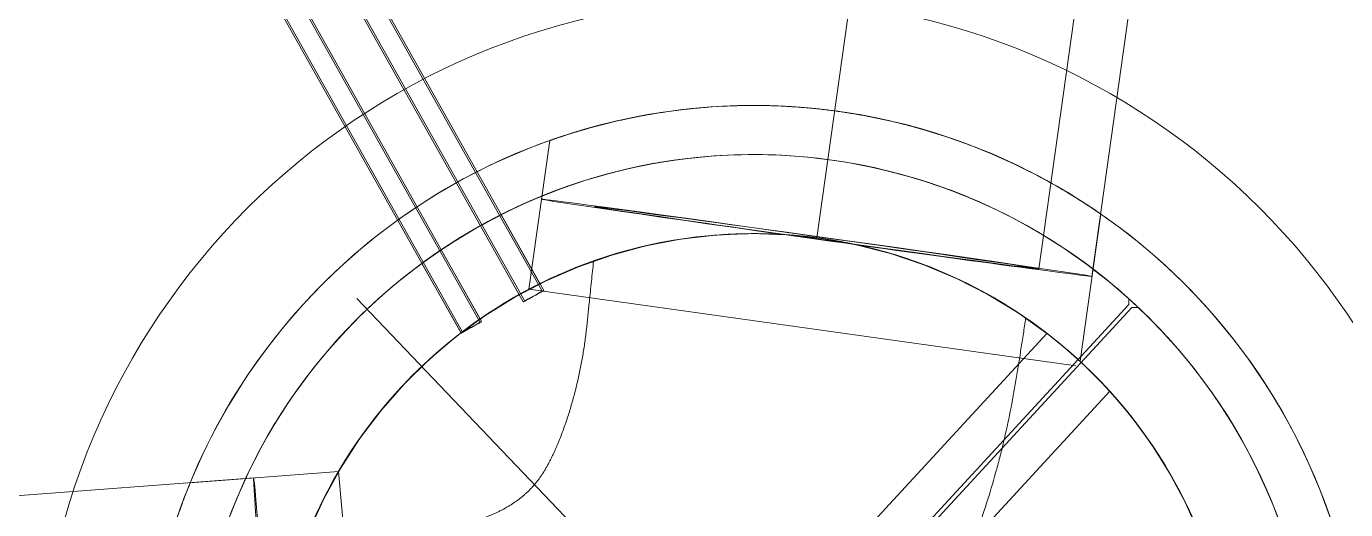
# Model space of a CAD drawing. Header units: metres. Extents: x 1753726 to 1755216, y 5920592 to 5921703.
# Drawn here: x 1754032.67 to 1754038.84, y 5920869.28 to 5920871.54 of the extents above; entities that cross this region are included whole.
import ezdxf

# ---------------------------------------------------------------- set-up
doc = ezdxf.new("R2010")
doc.units = ezdxf.units.M
doc.linetypes.add('CENTER', pattern=[50.8, 31.75, -6.35, 6.35, -6.35])
doc.linetypes.add('HIDDEN2', pattern=[4.7625, 3.175, -1.5875])
for name, color, linetype, lineweight in [('A-DETL-____-OTLN', 2, 'Continuous', 9), ('A-FLOR-____-OTLN', 9, 'Continuous', 9), ('A-GENM-____-OTLN', 4, 'Continuous', 9), ('A-WALL-____-OTLN', 2, 'Continuous', 9), ('P-PIPE-____-CNTR', 1, 'CENTER', 9), ('P-PIPE-____-OTLN', 6, 'HIDDEN2', 18), ('S-BEAM-____-OTLN', 7, 'Continuous', 9), ('S-FNDN-____-OTLN', 7, 'Continuous', 9)]:
    doc.layers.add(name, color=color, linetype=linetype, lineweight=lineweight)

# ---------------------------------------------------------------- blocks, each defined once
blk = doc.blocks.new('308492-ARUP-TUTB-MOD-0001_rvt-1-X-ARUP-GL-HERNE_BAY_ALIGNMENT')
at = {"layer": 'P-PIPE-____-CNTR'}
blk.add_line((1754036.3653, 5920870.5502), (1754042.3092, 5920912.9316), dxfattribs=at)
blk.add_line((1754036.3653, 5920870.5502), (1754042.3092, 5920912.9316), dxfattribs=at)
at = {"layer": 'P-PIPE-____-OTLN'}
for p, q in [((1754041.0218, 5920913.1121), (1754035.0779, 5920870.7307)), ((1754041.2694, 5920913.0774), (1754035.3255, 5920870.696)), ((1754037.4052, 5920870.4043), (1754043.3491, 5920912.7857)), ((1754037.6527, 5920870.3696), (1754043.5966, 5920912.751)), ((1754033.7311, 5920869.4259), (1753859.0369, 5920856.3413))]:
    blk.add_line(p, q, dxfattribs=at)
for centre, major_axis, start_param, end_param in [((1754036.3653, 5920870.5502), (-1.2874, 0.1806), 0, 1.570796), ((1754036.3653, 5920870.5502), (-1.2874, 0.1806), 4.712389, 6.283185), ((1754036.3653, 5920870.5502), (-1.0398, 0.1458), 4.71309, 7.854683), ((1754036.3653, 5920870.5502), (-1.2874, 0.1806), 1.570796, 3.141593), ((1754036.3653, 5920870.5502), (-1.0398, 0.1458), 1.571498, 4.71309), ((1754036.3653, 5920870.5502), (-1.2874, 0.1806), 3.141593, 4.712389), ((1754033.8282, 5920868.1295), (-0.0971, 1.2964), 0, 1.570796), ((1754033.8282, 5920868.1295), (-0.0971, 1.2964), 4.712389, 6.283185)]:
    blk.add_ellipse(centre, major_axis=major_axis, ratio=0.005, start_param=start_param, end_param=end_param, dxfattribs=at)
blk = doc.blocks.new('308492-ARUP-STTW-MOD-0300_rvt-1-X-ARUP-GL-HERNE_BAY_ALIGNMENT')
at = {"layer": 'S-BEAM-____-OTLN'}
for radius in [5.355, 5.355, 5.355, 5.355, 5.055, 5.055, 5.055, 5.055]:
    blk.add_arc((1754036.0701, 5920868.3196), radius, 354.12789, 174.12789, dxfattribs=at)
at = {"layer": 'S-FNDN-____-OTLN'}
for radius in [6.325, 6.325, 5.175, 5.175]:
    blk.add_arc((1754036.0701, 5920868.3196), radius, 354.12789, 174.12789, dxfattribs=at)
blk = doc.blocks.new('Bell Out - Insitu1 - Bell Out - Insitu-4288693-X-ARUP-GL-HERNE_BAY_ALIGNMENT')
at = {"layer": 'A-WALL-____-OTLN'}
for p, q in [((-399.5681, -245.5052), (-399.6658, -246.2015)), ((-397.0876, -246.5385), (-396.9908, -245.8488)), ((-400.5568, -247.0549), (-401.2504, -247.1069))]:
    blk.add_line(p, q, dxfattribs=at)
for radius, start, end in [(2.85, 0, 180), (2.85, 40.8, 180), (2.62, 40.8, 220.8), (2.25, 0, 180), (2.25, 40.8, 220.8), (2.85, 0, 40.8), (2.62, 220.8, 40.8), (2.25, 220.8, 40.8)]:
    blk.add_arc((-398.6147, -248.1909), radius, start, end, dxfattribs=at)
for points, knots in [([(-398.2359, -245.3662), (-398.2774, -245.3607), (-398.3606, -245.3514), (-398.4847, -245.343), (-398.6069, -245.3401), (-398.7653, -245.343), (-398.9522, -245.3583), (-399.1552, -245.3905), (-399.3286, -245.4303), (-399.4408, -245.4629), (-399.5059, -245.4838), (-399.5415, -245.4958), (-399.5596, -245.5022), (-399.5669, -245.5047), (-399.5681, -245.5052), (-399.5681, -245.5052)], [0, 0, 0, 0, 0.060606, 0.121212, 0.181818, 0.242424, 0.363636, 0.484848, 0.613636, 0.742424, 0.806818, 0.871212, 0.935606, 0.967803, 1, 1, 1, 1]), ([(-399.5681, -245.5052), (-399.5681, -245.5052), (-399.567, -245.5048), (-399.5606, -245.5025), (-399.5445, -245.4969), (-399.5129, -245.4861), (-399.455, -245.4673), (-399.3549, -245.4375), (-399.193, -245.3982), (-398.9925, -245.3632), (-398.7969, -245.3447), (-398.6297, -245.34), (-398.5003, -245.3422), (-398.3904, -245.3492), (-398.302, -245.3579), (-398.2578, -245.3633), (-398.2357, -245.3663)], [0, 0, 0, 0, 0.030303, 0.060606, 0.121212, 0.181818, 0.242424, 0.363636, 0.484848, 0.613636, 0.742424, 0.806818, 0.871212, 0.935606, 0.967803, 1, 1, 1, 1]), ([(-396.9908, -245.8488), (-396.9908, -245.8488), (-396.9918, -245.8481), (-396.9973, -245.8443), (-397.0112, -245.8348), (-397.0387, -245.8162), (-397.0892, -245.7832), (-397.1775, -245.7285), (-397.3228, -245.6483), (-397.5066, -245.5621), (-397.69, -245.4929), (-397.8498, -245.4445), (-397.9749, -245.4126), (-398.0826, -245.3904), (-398.1699, -245.3756), (-398.2139, -245.3692), (-398.2359, -245.3662)], [0, 0, 0, 0, 0.030303, 0.060606, 0.121212, 0.181818, 0.242424, 0.363636, 0.484848, 0.613636, 0.742424, 0.806818, 0.871212, 0.935606, 0.967803, 1, 1, 1, 1]), ([(-398.2357, -245.3663), (-398.1942, -245.3718), (-398.1116, -245.3848), (-397.9897, -245.4094), (-397.8712, -245.4388), (-397.7193, -245.4833), (-397.5434, -245.5471), (-397.3566, -245.6312), (-397.2006, -245.7148), (-397.1016, -245.7752), (-397.0448, -245.8122), (-397.0138, -245.833), (-396.9982, -245.8437), (-396.9919, -245.8481), (-396.9908, -245.8488), (-396.9908, -245.8488)], [0, 0, 0, 0, 0.060606, 0.121212, 0.181818, 0.242424, 0.363636, 0.484848, 0.613636, 0.742424, 0.806818, 0.871212, 0.935606, 0.967803, 1, 1, 1, 1]), ([(-398.3191, -245.9604), (-398.3598, -245.955), (-398.4416, -245.9465), (-398.5638, -245.9404), (-398.6839, -245.941), (-398.8397, -245.9499), (-399.0234, -245.975), (-399.187, -246.0134), (-399.3034, -246.0483), (-399.4094, -246.0848), (-399.5045, -246.1236), (-399.5818, -246.1591), (-399.6296, -246.1827), (-399.6542, -246.1954), (-399.6641, -246.2007), (-399.6658, -246.2015), (-399.6658, -246.2015)], [0, 0, 0, 0, 0.058824, 0.117647, 0.176471, 0.235294, 0.352941, 0.470588, 0.529412, 0.588235, 0.705882, 0.779412, 0.852941, 0.926471, 0.963235, 1, 1, 1, 1]), ([(-399.6658, -246.2015), (-399.6658, -246.2015), (-399.6647, -246.201), (-399.6583, -246.1976), (-399.6425, -246.1894), (-399.6115, -246.1737), (-399.5552, -246.1465), (-399.4586, -246.1035), (-399.3323, -246.057), (-399.2158, -246.022), (-399.0897, -245.9899), (-398.9416, -245.9623), (-398.7719, -245.9449), (-398.6242, -245.9393), (-398.4976, -245.943), (-398.3956, -245.9512), (-398.3447, -245.9571), (-398.3192, -245.9604)], [0, 0, 0, 0, 0.029412, 0.058824, 0.117647, 0.176471, 0.235294, 0.352941, 0.470588, 0.529412, 0.588235, 0.705882, 0.779412, 0.852941, 0.926471, 0.963235, 1, 1, 1, 1]), ([(-398.3192, -245.9604), (-398.2786, -245.9658), (-398.1977, -245.9788), (-398.0786, -246.0046), (-397.9632, -246.0362), (-397.8155, -246.0852), (-397.6452, -246.1569), (-397.4977, -246.236), (-397.3949, -246.2996), (-397.3024, -246.3618), (-397.2213, -246.4233), (-397.1566, -246.4769), (-397.1171, -246.5115), (-397.097, -246.5298), (-397.0889, -246.5373), (-397.0876, -246.5385), (-397.0876, -246.5385)], [0, 0, 0, 0, 0.058824, 0.117647, 0.176471, 0.235294, 0.352941, 0.470588, 0.529412, 0.588235, 0.705882, 0.779412, 0.852941, 0.926471, 0.963235, 1, 1, 1, 1]), ([(-397.0876, -246.5385), (-397.0876, -246.5385), (-397.0884, -246.5377), (-397.0936, -246.5329), (-397.1066, -246.5211), (-397.1321, -246.4983), (-397.1788, -246.4581), (-397.26, -246.3925), (-397.3689, -246.3157), (-397.4717, -246.2521), (-397.5844, -246.1888), (-397.7197, -246.1239), (-397.8786, -246.0631), (-398.0195, -246.0194), (-398.1425, -245.99), (-398.243, -245.9714), (-398.2936, -245.9638), (-398.3191, -245.9604)], [0, 0, 0, 0, 0.029412, 0.058824, 0.117647, 0.176471, 0.235294, 0.352941, 0.470588, 0.529412, 0.588235, 0.705882, 0.779412, 0.852941, 0.926471, 0.963235, 1, 1, 1, 1]), ([(-400.8647, -248.1909), (-400.8647, -248.1505), (-400.8625, -248.0703), (-400.853, -247.9528), (-400.838, -247.8396), (-400.8115, -247.6954), (-400.7683, -247.53), (-400.709, -247.3634), (-400.6505, -247.2301), (-400.6087, -247.148), (-400.5828, -247.1004), (-400.5681, -247.0744), (-400.5604, -247.0611), (-400.5573, -247.0558), (-400.5568, -247.0549), (-400.5568, -247.0549)], [0, 0, 0, 0, 0.064516, 0.129032, 0.193548, 0.258065, 0.387097, 0.516129, 0.637097, 0.758065, 0.818548, 0.879032, 0.939516, 0.969758, 1, 1, 1, 1]), ([(-400.5568, -247.0549), (-400.5568, -247.0549), (-400.5574, -247.056), (-400.5609, -247.062), (-400.5696, -247.077), (-400.5862, -247.1065), (-400.6153, -247.1604), (-400.6615, -247.2531), (-400.722, -247.3967), (-400.7788, -247.5661), (-400.8254, -247.7559), (-400.8517, -247.9309), (-400.8627, -248.0779), (-400.8647, -248.1531), (-400.8647, -248.1909)], [0, 0, 0, 0, 0.032258, 0.064516, 0.129032, 0.193548, 0.258065, 0.387097, 0.516129, 0.637097, 0.758065, 0.879032, 0.939516, 1, 1, 1, 1]), ([(-401.4647, -248.1909), (-401.4647, -248.1495), (-401.4628, -248.0674), (-401.4525, -247.9077), (-401.4282, -247.7199), (-401.3869, -247.5208), (-401.3434, -247.3644), (-401.3048, -247.2481), (-401.28, -247.1812), (-401.265, -247.143), (-401.2567, -247.1222), (-401.2516, -247.1097), (-401.2504, -247.1069), (-401.2504, -247.1069)], [0, 0, 0, 0, 0.068966, 0.137931, 0.275862, 0.413793, 0.551724, 0.663793, 0.775862, 0.831897, 0.887931, 0.943966, 1, 1, 1, 1]), ([(-401.2504, -247.1069), (-401.2504, -247.1069), (-401.2509, -247.108), (-401.2535, -247.1143), (-401.2599, -247.1301), (-401.2723, -247.1614), (-401.294, -247.2187), (-401.3289, -247.3179), (-401.3725, -247.4659), (-401.4107, -247.6306), (-401.4401, -247.8028), (-401.4565, -247.9594), (-401.4635, -248.0904), (-401.4647, -248.1572), (-401.4647, -248.1909)], [0, 0, 0, 0, 0.034483, 0.068966, 0.137931, 0.206897, 0.275862, 0.413793, 0.551724, 0.663793, 0.775862, 0.887931, 0.943966, 1, 1, 1, 1])]:
    blk.add_open_spline(points, degree=3, knots=knots, dxfattribs=at)
blk = doc.blocks.new('Floors Benching - Floors Benching-4374226-X-ARUP-GL-HERNE_BAY_ALIGNMENT')
at = {"layer": 'A-FLOR-____-OTLN'}
for start, end in [(0, 180), (109.45368, 158.79455), (0, 55.53504)]:
    blk.add_arc((-398.6143, -248.1909), 2.25, start, end, dxfattribs=at)
for points, knots in [([(-399.3636, -246.0694), (-399.3589, -246.0677), (-399.3484, -246.0641), (-399.3235, -246.0556), (-399.2852, -246.0431), (-399.2286, -246.0261), (-399.14, -246.0023), (-399.0066, -245.973), (-398.848, -245.9513), (-398.7098, -245.9421), (-398.6015, -245.9401), (-398.49, -245.9434), (-398.3767, -245.9525), (-398.2634, -245.9675), (-398.1517, -245.988), (-398.0431, -246.0137), (-397.9347, -246.045), (-397.8285, -246.0816), (-397.6927, -246.1362), (-397.5758, -246.1935), (-397.4808, -246.2468), (-397.421, -246.2831), (-397.3813, -246.3087), (-397.356, -246.3256), (-397.3456, -246.3327), (-397.341, -246.3359)], [0, 0, 0, 0, 0.02, 0.04, 0.08, 0.12, 0.16, 0.24, 0.32, 0.36, 0.4, 0.44, 0.48, 0.52, 0.56, 0.6, 0.64, 0.685, 0.73, 0.82, 0.865, 0.91, 0.955, 0.9775, 1, 1, 1, 1]), ([(-399.3636, -246.0694), (-399.367, -246.101), (-399.3737, -246.1643), (-399.3822, -246.2493), (-399.3887, -246.3129), (-399.3931, -246.3549), (-399.3966, -246.3863), (-399.4003, -246.4175), (-399.4044, -246.4487), (-399.4089, -246.4802), (-399.4156, -246.5222), (-399.4232, -246.5632), (-399.432, -246.6048), (-399.4415, -246.6464), (-399.4544, -246.698), (-399.4718, -246.7594), (-399.4911, -246.8202), (-399.5089, -246.87), (-399.5225, -246.9046), (-399.5306, -246.9243), (-399.5368, -246.9389), (-399.5432, -246.9535), (-399.5498, -246.9681), (-399.5567, -246.9825), (-399.5637, -246.9969), (-399.5711, -247.0112), (-399.5787, -247.0255), (-399.5865, -247.0396), (-399.5947, -247.0533), (-399.6032, -247.0666), (-399.6119, -247.0797), (-399.621, -247.0925), (-399.6306, -247.1049), (-399.6408, -247.117), (-399.6515, -247.1289), (-399.6626, -247.1405), (-399.674, -247.1516), (-399.6857, -247.1622), (-399.6979, -247.1725), (-399.7105, -247.1824), (-399.7232, -247.1919), (-399.7362, -247.201), (-399.7496, -247.2097), (-399.7633, -247.2181), (-399.777, -247.2261), (-399.7909, -247.2338), (-399.8051, -247.2411), (-399.8195, -247.248), (-399.8339, -247.2547), (-399.8485, -247.261), (-399.8633, -247.267), (-399.8781, -247.2727), (-399.8931, -247.2782), (-399.9081, -247.2833), (-399.9232, -247.2881), (-399.9383, -247.2926), (-399.9536, -247.297), (-399.9689, -247.301), (-399.9844, -247.3048), (-399.9999, -247.3084), (-400.0154, -247.3118), (-400.031, -247.3151), (-400.0518, -247.3191), (-400.078, -247.3238), (-400.1094, -247.3289), (-400.1515, -247.335), (-400.2043, -247.3416), (-400.2677, -247.348), (-400.3311, -247.3535), (-400.3944, -247.3581), (-400.4579, -247.3622), (-400.5213, -247.366), (-400.585, -247.3697), (-400.6483, -247.3734), (-400.6907, -247.3759), (-400.7119, -247.3771)], [-1, -1, -1, -1, -0.957143, -0.914286, -0.885714, -0.871429, -0.857143, -0.842857, -0.828571, -0.814286, -0.8, -0.771429, -0.757143, -0.742857, -0.714286, -0.685714, -0.657143, -0.628571, -0.614286, -0.607143, -0.6, -0.592857, -0.585714, -0.578571, -0.571429, -0.564286, -0.557143, -0.55, -0.542857, -0.535714, -0.528571, -0.521429, -0.514286, -0.507143, -0.5, -0.492857, -0.485714, -0.478571, -0.471429, -0.464286, -0.457143, -0.45, -0.442857, -0.435714, -0.428571, -0.421429, -0.414286, -0.407143, -0.4, -0.392857, -0.385714, -0.378571, -0.371429, -0.364286, -0.357143, -0.35, -0.342857, -0.335714, -0.328571, -0.321429, -0.314286, -0.307143, -0.3, -0.285714, -0.271429, -0.257143, -0.228571, -0.2, -0.171429, -0.142857, -0.114286, -0.085714, -0.057143, -0.028571, 0, 0, 0, 0]), ([(-398.0155, -248.1909), (-398.0071, -248.1799), (-397.9906, -248.1576), (-397.9665, -248.1236), (-397.9428, -248.0895), (-397.9197, -248.0548), (-397.9009, -248.0258), (-397.8861, -248.0023), (-397.8715, -247.9787), (-397.8571, -247.955), (-397.843, -247.9311), (-397.8325, -247.9131), (-397.8222, -247.8951), (-397.8086, -247.8709), (-397.7919, -247.8406), (-397.7723, -247.8038), (-397.7532, -247.7669), (-397.7347, -247.7297), (-397.7165, -247.6923), (-397.6988, -247.6546), (-397.6669, -247.5845), (-397.6231, -247.481), (-397.5707, -247.3426), (-397.5236, -247.2025), (-397.4884, -247.0844), (-397.4629, -246.9893), (-397.4392, -246.8936), (-397.4131, -246.7732), (-397.3913, -246.6519), (-397.3754, -246.5548), (-397.3639, -246.4819), (-397.3526, -246.4092), (-397.3449, -246.3604), (-397.341, -246.3359)], [-1, -1, -1, -1, -0.979167, -0.958333, -0.9375, -0.916667, -0.895833, -0.885417, -0.875, -0.854167, -0.84375, -0.833333, -0.822917, -0.8125, -0.791667, -0.770833, -0.75, -0.729167, -0.708333, -0.6875, -0.666667, -0.592593, -0.518519, -0.444444, -0.37037, -0.333333, -0.296296, -0.222222, -0.148148, -0.111111, -0.074074, -0.037037, 0, 0, 0, 0])]:
    blk.add_open_spline(points, degree=3, knots=knots, dxfattribs=at)
blk = doc.blocks.new('WSL_Vent Type A - WSL_Vent Type A-5060840-X-ARUP-GL-HERNE_BAY_ALIGNMENT')
at = {"layer": 'A-GENM-____-OTLN'}
for p, q in [((-0.165, 0.055), (-4.1148, 0.055)), ((-0.165, 0.047), (-4.1148, 0.047)), ((-4.1148, -0.047), (-0.165, -0.047)), ((-4.1148, -0.055), (-0.165, -0.055))]:
    blk.add_line(p, q, dxfattribs=at)
for major_axis, start_param, end_param in [((0, 0.055), 4.712389, 7.853982), ((0, 0.047), 4.712389, 7.853982), ((0, 0.055), 1.570796, 4.712389), ((0, 0.047), 1.570796, 4.712389)]:
    blk.add_ellipse((-4.1148, 0), major_axis=major_axis, ratio=0.009999, start_param=start_param, end_param=end_param, dxfattribs=at)
blk = doc.blocks.new('WSL_Vent Type A - WSL_Vent Type A-5060841-X-ARUP-GL-HERNE_BAY_ALIGNMENT')
at = {"layer": 'A-GENM-____-OTLN'}
for p, q in [((-0.165, 0.055), (-4.4338, 0.055)), ((-0.165, 0.047), (-4.4338, 0.047)), ((-4.4338, -0.047), (-0.165, -0.047)), ((-4.4338, -0.055), (-0.165, -0.055))]:
    blk.add_line(p, q, dxfattribs=at)
for major_axis, start_param, end_param in [((0, 0.055), 4.712389, 7.853982), ((0, 0.047), 4.712389, 7.853982), ((0, 0.055), 1.570796, 4.712389), ((0, 0.047), 1.570796, 4.712389)]:
    blk.add_ellipse((-4.4338, 0), major_axis=major_axis, ratio=0.009999, start_param=start_param, end_param=end_param, dxfattribs=at)
blk = doc.blocks.new('308492-ARUP-STPW-MOD-1900_rvt-1-X-ARUP-GL-HERNE_BAY_ALIGNMENT')
at = {"layer": 'A-DETL-____-OTLN'}
for p, q in [((1754035.019, 5920870.309), (1754037.5771, 5920869.9502)), ((1754035.9806, 5920868.4134), (1754034.2133, 5920870.2662)), ((1754034.128, 5920869.4556), (1754034.3669, 5920866.8494))]:
    blk.add_line(p, q, dxfattribs=at)
at = {"layer": 'A-FLOR-____-OTLN'}
for p, q in [((1754037.8253, 5920870.2378), (1754034.3014, 5920866.4162)), ((1754034.3014, 5920866.4162), (1754037.8253, 5920870.2378)), ((1754034.3155, 5920866.4021), (1754037.84, 5920870.2242)), ((1754037.84, 5920870.2242), (1754034.3155, 5920866.4021)), ((1754037.8253, 5920870.2647), (1754037.8253, 5920870.2378)), ((1754037.8253, 5920870.2378), (1754037.8253, 5920870.2647)), ((1754037.84, 5920870.2242), (1754037.8704, 5920870.2232)), ((1754037.8704, 5920870.2232), (1754037.84, 5920870.2242))]:
    blk.add_line(p, q, dxfattribs=at)
for radius, start, end in [(3.35, 0, 180), (3.35, 0, 180), (2.62, 47.93799, 226.66766), (2.62, 47.93799, 226.66766), (2.62, 227.95685, 46.59759), (2.62, 227.95685, 46.59759)]:
    blk.add_arc((1754036.0701, 5920868.3196), radius, start, end, dxfattribs=at)
at = {"layer": 'A-WALL-____-OTLN'}
for p, q in [((1754035.0704, 5920870.3353), (1754034.889, 5920870.6583)), ((1754035.0704, 5920870.3353), (1754034.889, 5920870.6583)), ((1754034.7918, 5920870.6066), (1754034.973, 5920870.284)), ((1754034.7918, 5920870.6066), (1754034.973, 5920870.284)), ((1754034.7906, 5920870.1704), (1754034.6088, 5920870.4942)), ((1754034.7906, 5920870.1704), (1754034.6088, 5920870.4942)), ((1754034.5183, 5920870.4306), (1754034.7011, 5920870.1052)), ((1754034.5183, 5920870.4306), (1754034.7011, 5920870.1052)), ((1754034.4048, 5920866.8066), (1754037.4422, 5920870.1028)), ((1754037.4422, 5920870.1028), (1754034.4048, 5920866.8066)), ((1754034.699, 5920866.5356), (1754037.7363, 5920869.8317)), ((1754037.7363, 5920869.8317), (1754034.699, 5920866.5356))]:
    blk.add_line(p, q, dxfattribs=at)
at = {"layer": 'A-WALL-____-OTLN', "flags": 128}
for points in [[(1754033.9888, 5920869.1745), (1754034.0572, 5920869.325), (1754034.1365, 5920869.47), (1754034.2261, 5920869.6089), (1754034.3257, 5920869.7408), (1754034.4348, 5920869.865), (1754034.5526, 5920869.9809), (1754034.6787, 5920870.0878), (1754034.8122, 5920870.1852), (1754034.9526, 5920870.2725), (1754035.099, 5920870.3492), (1754035.2506, 5920870.415), (1754035.4066, 5920870.4696), (1754035.5662, 5920870.5125), (1754035.7286, 5920870.5435), (1754035.8928, 5920870.5626), (1754036.0579, 5920870.5696), (1754036.2231, 5920870.5644), (1754036.3875, 5920870.5471), (1754036.5501, 5920870.5178), (1754036.7102, 5920870.4766), (1754036.8668, 5920870.4238), (1754037.0192, 5920870.3597), (1754037.1664, 5920870.2845), (1754037.3076, 5920870.1987), (1754037.4422, 5920870.1028)], [(1754037.4422, 5920870.1028), (1754037.3076, 5920870.1987), (1754037.1664, 5920870.2845), (1754037.0192, 5920870.3597), (1754036.8668, 5920870.4238), (1754036.7102, 5920870.4766), (1754036.5501, 5920870.5178), (1754036.3875, 5920870.5471), (1754036.2231, 5920870.5644), (1754036.0579, 5920870.5696), (1754035.8928, 5920870.5626), (1754035.7286, 5920870.5435), (1754035.5662, 5920870.5125), (1754035.4066, 5920870.4696), (1754035.2506, 5920870.415), (1754035.099, 5920870.3492), (1754034.9526, 5920870.2725), (1754034.8122, 5920870.1852), (1754034.6787, 5920870.0878), (1754034.5526, 5920869.9809), (1754034.4348, 5920869.865), (1754034.3257, 5920869.7408), (1754034.2261, 5920869.6089), (1754034.1365, 5920869.47), (1754034.0572, 5920869.325), (1754033.9888, 5920869.1745)], [(1754037.7363, 5920869.8316), (1754037.838, 5920869.7114), (1754037.931, 5920869.5844), (1754038.0149, 5920869.4512), (1754038.0892, 5920869.3125), (1754038.1537, 5920869.1689), (1754038.208, 5920869.0211), (1754038.2518, 5920868.8699), (1754038.2849, 5920868.716), (1754038.3072, 5920868.5602), (1754038.3186, 5920868.4032), (1754038.3189, 5920868.2457), (1754038.3082, 5920868.0887), (1754038.2866, 5920867.9327), (1754038.2541, 5920867.7787)], [(1754038.2541, 5920867.7787), (1754038.2866, 5920867.9327), (1754038.3082, 5920868.0887), (1754038.3189, 5920868.2457), (1754038.3186, 5920868.4032), (1754038.3072, 5920868.5602), (1754038.2849, 5920868.716), (1754038.2518, 5920868.8699), (1754038.208, 5920869.0211), (1754038.1537, 5920869.1689), (1754038.0892, 5920869.3125), (1754038.0149, 5920869.4512), (1754037.931, 5920869.5844), (1754037.838, 5920869.7114), (1754037.7363, 5920869.8316)]]:
    blk.add_lwpolyline(points, dxfattribs=at)
at = {"layer": 'A-WALL-____-OTLN'}
for radius, start, end in [(2.62, 40.8, 220.8), (2.62, 40.8, 220.8), (2.62, 40.8, 220.8), (2.62, 40.8, 220.8), (2.62, 40.8, 220.8), (2.62, 40.8, 220.8), (2.62, 40.8, 220.8), (2.62, 40.8, 220.8), (2.62, 40.8, 220.8), (2.62, 40.8, 220.8), (2.62, 40.8, 220.8), (2.62, 40.8, 220.8), (2.62, 40.8, 220.8), (2.62, 40.8, 220.8), (2.62, 40.8, 220.8), (2.62, 40.8, 220.8), (2.62, 40.8, 220.8), (2.62, 40.8, 220.8), (2.62, 40.8, 220.8), (2.62, 40.8, 220.8), (2.62, 40.8, 220.8), (2.62, 40.8, 220.8), (2.62, 40.8, 220.8), (2.62, 40.8, 220.8), (2.62, 346.08965, 166.08965), (2.62, 346.08965, 166.08965), (2.25, 40.8, 220.8), (2.25, 40.8, 220.8), (2.25, 40.8, 220.8), (2.25, 40.8, 220.8), (2.25, 40.8, 220.8), (2.25, 40.8, 220.8), (2.25, 40.8, 220.8), (2.25, 40.8, 220.8), (2.25, 40.8, 220.8), (2.25, 40.8, 220.8), (2.25, 40.8, 220.8), (2.25, 40.8, 220.8), (2.25, 40.8, 220.8), (2.25, 40.8, 220.8), (2.25, 40.8, 220.8), (2.25, 40.8, 220.8), (2.25, 40.8, 220.8), (2.25, 40.8, 220.8), (2.25, 40.8, 220.8), (2.25, 40.8, 220.8), (2.25, 40.8, 220.8), (2.25, 40.8, 220.8), (2.25, 40.8, 220.8), (2.25, 40.8, 220.8), (2.62, 220.8, 40.8), (2.62, 220.8, 40.8), (2.62, 220.8, 40.8), (2.62, 220.8, 40.8), (2.62, 220.8, 40.8), (2.62, 220.8, 40.8), (2.62, 220.8, 40.8), (2.62, 220.8, 40.8), (2.62, 220.8, 40.8), (2.62, 220.8, 40.8), (2.62, 220.8, 40.8), (2.62, 220.8, 40.8), (2.62, 220.8, 40.8), (2.62, 220.8, 40.8), (2.62, 220.8, 40.8), (2.62, 220.8, 40.8), (2.62, 220.8, 40.8), (2.62, 220.8, 40.8), (2.62, 220.8, 40.8), (2.62, 220.8, 40.8), (2.62, 220.8, 40.8), (2.62, 220.8, 40.8), (2.62, 220.8, 40.8), (2.62, 220.8, 40.8), (2.25, 220.8, 40.8), (2.25, 220.8, 40.8), (2.25, 220.8, 40.8), (2.25, 220.8, 40.8), (2.25, 220.8, 40.8), (2.25, 220.8, 40.8), (2.25, 220.8, 40.8), (2.25, 220.8, 40.8), (2.25, 220.8, 40.8), (2.25, 220.8, 40.8), (2.25, 220.8, 40.8), (2.25, 220.8, 40.8), (2.25, 220.8, 40.8), (2.25, 220.8, 40.8), (2.25, 220.8, 40.8), (2.25, 220.8, 40.8), (2.25, 220.8, 40.8), (2.25, 220.8, 40.8), (2.25, 220.8, 40.8), (2.25, 220.8, 40.8), (2.25, 220.8, 40.8), (2.25, 220.8, 40.8), (2.25, 220.8, 40.8), (2.25, 220.8, 40.8)]:
    blk.add_arc((1754036.0701, 5920868.3196), radius, start, end, dxfattribs=at)
for points, knots in [([(1754034.8401, 5920870.6329), (1754034.843, 5920870.6345), (1754034.8487, 5920870.6375), (1754034.8555, 5920870.641), (1754034.8607, 5920870.6437), (1754034.8645, 5920870.6457), (1754034.8681, 5920870.6476), (1754034.8715, 5920870.6493), (1754034.8746, 5920870.6509), (1754034.8775, 5920870.6524), (1754034.8801, 5920870.6538), (1754034.8824, 5920870.6549), (1754034.8844, 5920870.6559), (1754034.886, 5920870.6568), (1754034.8873, 5920870.6574), (1754034.8883, 5920870.6579), (1754034.8889, 5920870.6582), (1754034.889, 5920870.6583), (1754034.8885, 5920870.658), (1754034.8874, 5920870.6575), (1754034.8857, 5920870.6566), (1754034.8835, 5920870.6555), (1754034.8808, 5920870.6541), (1754034.8775, 5920870.6524), (1754034.8738, 5920870.6506), (1754034.8699, 5920870.6485), (1754034.8654, 5920870.6462), (1754034.8606, 5920870.6437), (1754034.8558, 5920870.6412), (1754034.8491, 5920870.6377), (1754034.8438, 5920870.6349), (1754034.8401, 5920870.6329)], [0, 0, 0, 0, 0.055556, 0.111111, 0.138889, 0.166667, 0.194444, 0.222222, 0.25, 0.277778, 0.305556, 0.333333, 0.361111, 0.388889, 0.416667, 0.444444, 0.479167, 0.513889, 0.548611, 0.583333, 0.618056, 0.652778, 0.6875, 0.722222, 0.756944, 0.791667, 0.826389, 0.861111, 0.895833, 0.930556, 1, 1, 1, 1]), ([(1754034.8401, 5920870.6329), (1754034.843, 5920870.6345), (1754034.8487, 5920870.6375), (1754034.8555, 5920870.641), (1754034.8607, 5920870.6437), (1754034.8645, 5920870.6457), (1754034.8681, 5920870.6476), (1754034.8715, 5920870.6493), (1754034.8746, 5920870.6509), (1754034.8775, 5920870.6524), (1754034.8801, 5920870.6538), (1754034.8824, 5920870.6549), (1754034.8844, 5920870.6559), (1754034.886, 5920870.6568), (1754034.8873, 5920870.6574), (1754034.8883, 5920870.6579), (1754034.8889, 5920870.6582), (1754034.889, 5920870.6583), (1754034.8885, 5920870.658), (1754034.8874, 5920870.6575), (1754034.8857, 5920870.6566), (1754034.8835, 5920870.6555), (1754034.8808, 5920870.6541), (1754034.8775, 5920870.6524), (1754034.8738, 5920870.6506), (1754034.8699, 5920870.6485), (1754034.8654, 5920870.6462), (1754034.8606, 5920870.6437), (1754034.8558, 5920870.6412), (1754034.8491, 5920870.6377), (1754034.8438, 5920870.6349), (1754034.8401, 5920870.6329)], [0, 0, 0, 0, 0.055556, 0.111111, 0.138889, 0.166667, 0.194444, 0.222222, 0.25, 0.277778, 0.305556, 0.333333, 0.361111, 0.388889, 0.416667, 0.444444, 0.479167, 0.513889, 0.548611, 0.583333, 0.618056, 0.652778, 0.6875, 0.722222, 0.756944, 0.791667, 0.826389, 0.861111, 0.895833, 0.930556, 1, 1, 1, 1]), ([(1754034.8401, 5920870.6329), (1754034.8372, 5920870.6314), (1754034.8329, 5920870.6291), (1754034.8274, 5920870.6262), (1754034.8235, 5920870.624), (1754034.8196, 5920870.6219), (1754034.8159, 5920870.6199), (1754034.8123, 5920870.6179), (1754034.8089, 5920870.6161), (1754034.8059, 5920870.6144), (1754034.803, 5920870.6128), (1754034.8004, 5920870.6114), (1754034.7982, 5920870.6102), (1754034.7963, 5920870.6091), (1754034.7947, 5920870.6082), (1754034.7934, 5920870.6075), (1754034.7924, 5920870.6069), (1754034.7918, 5920870.6066), (1754034.7918, 5920870.6066), (1754034.7923, 5920870.6069), (1754034.7933, 5920870.6075), (1754034.795, 5920870.6084), (1754034.7972, 5920870.6096), (1754034.7998, 5920870.611), (1754034.803, 5920870.6128), (1754034.8066, 5920870.6148), (1754034.8105, 5920870.617), (1754034.8149, 5920870.6194), (1754034.8196, 5920870.6219), (1754034.8245, 5920870.6245), (1754034.8311, 5920870.6281), (1754034.8364, 5920870.631), (1754034.8401, 5920870.6329)], [0, 0, 0, 0, 0.055556, 0.083333, 0.111111, 0.138889, 0.166667, 0.194444, 0.222222, 0.25, 0.277778, 0.305556, 0.333333, 0.361111, 0.388889, 0.416667, 0.444444, 0.479167, 0.513889, 0.548611, 0.583333, 0.618056, 0.652778, 0.6875, 0.722222, 0.756944, 0.791667, 0.826389, 0.861111, 0.895833, 0.930556, 1, 1, 1, 1]), ([(1754034.8401, 5920870.6329), (1754034.8372, 5920870.6314), (1754034.8329, 5920870.6291), (1754034.8274, 5920870.6262), (1754034.8235, 5920870.624), (1754034.8196, 5920870.6219), (1754034.8159, 5920870.6199), (1754034.8123, 5920870.6179), (1754034.8089, 5920870.6161), (1754034.8059, 5920870.6144), (1754034.803, 5920870.6128), (1754034.8004, 5920870.6114), (1754034.7982, 5920870.6102), (1754034.7963, 5920870.6091), (1754034.7947, 5920870.6082), (1754034.7934, 5920870.6075), (1754034.7924, 5920870.6069), (1754034.7918, 5920870.6066), (1754034.7918, 5920870.6066), (1754034.7923, 5920870.6069), (1754034.7933, 5920870.6075), (1754034.795, 5920870.6084), (1754034.7972, 5920870.6096), (1754034.7998, 5920870.611), (1754034.803, 5920870.6128), (1754034.8066, 5920870.6148), (1754034.8105, 5920870.617), (1754034.8149, 5920870.6194), (1754034.8196, 5920870.6219), (1754034.8245, 5920870.6245), (1754034.8311, 5920870.6281), (1754034.8364, 5920870.631), (1754034.8401, 5920870.6329)], [0, 0, 0, 0, 0.055556, 0.083333, 0.111111, 0.138889, 0.166667, 0.194444, 0.222222, 0.25, 0.277778, 0.305556, 0.333333, 0.361111, 0.388889, 0.416667, 0.444444, 0.479167, 0.513889, 0.548611, 0.583333, 0.618056, 0.652778, 0.6875, 0.722222, 0.756944, 0.791667, 0.826389, 0.861111, 0.895833, 0.930556, 1, 1, 1, 1]), ([(1754034.5632, 5920870.4629), (1754034.566, 5920870.4648), (1754034.5713, 5920870.4685), (1754034.5775, 5920870.4729), (1754034.5823, 5920870.4762), (1754034.5859, 5920870.4787), (1754034.5893, 5920870.481), (1754034.5924, 5920870.4831), (1754034.5953, 5920870.4851), (1754034.598, 5920870.487), (1754034.6005, 5920870.4886), (1754034.6026, 5920870.4901), (1754034.6045, 5920870.4913), (1754034.606, 5920870.4923), (1754034.6072, 5920870.4932), (1754034.6082, 5920870.4938), (1754034.6087, 5920870.4942), (1754034.6088, 5920870.4942), (1754034.6083, 5920870.4939), (1754034.6073, 5920870.4932), (1754034.6057, 5920870.4921), (1754034.6036, 5920870.4907), (1754034.6011, 5920870.489), (1754034.5981, 5920870.487), (1754034.5946, 5920870.4846), (1754034.5909, 5920870.4821), (1754034.5868, 5920870.4793), (1754034.5823, 5920870.4762), (1754034.5778, 5920870.4731), (1754034.5716, 5920870.4687), (1754034.5666, 5920870.4653), (1754034.5632, 5920870.4629)], [0, 0, 0, 0, 0.055556, 0.111111, 0.138889, 0.166667, 0.194444, 0.222222, 0.25, 0.277778, 0.305556, 0.333333, 0.361111, 0.388889, 0.416667, 0.444444, 0.479167, 0.513889, 0.548611, 0.583333, 0.618056, 0.652778, 0.6875, 0.722222, 0.756944, 0.791667, 0.826389, 0.861111, 0.895833, 0.930556, 1, 1, 1, 1]), ([(1754034.5632, 5920870.4629), (1754034.566, 5920870.4648), (1754034.5713, 5920870.4685), (1754034.5775, 5920870.4729), (1754034.5823, 5920870.4762), (1754034.5859, 5920870.4787), (1754034.5893, 5920870.481), (1754034.5924, 5920870.4831), (1754034.5953, 5920870.4851), (1754034.598, 5920870.487), (1754034.6005, 5920870.4886), (1754034.6026, 5920870.4901), (1754034.6045, 5920870.4913), (1754034.606, 5920870.4923), (1754034.6072, 5920870.4932), (1754034.6082, 5920870.4938), (1754034.6087, 5920870.4942), (1754034.6088, 5920870.4942), (1754034.6083, 5920870.4939), (1754034.6073, 5920870.4932), (1754034.6057, 5920870.4921), (1754034.6036, 5920870.4907), (1754034.6011, 5920870.489), (1754034.5981, 5920870.487), (1754034.5946, 5920870.4846), (1754034.5909, 5920870.4821), (1754034.5868, 5920870.4793), (1754034.5823, 5920870.4762), (1754034.5778, 5920870.4731), (1754034.5716, 5920870.4687), (1754034.5666, 5920870.4653), (1754034.5632, 5920870.4629)], [0, 0, 0, 0, 0.055556, 0.111111, 0.138889, 0.166667, 0.194444, 0.222222, 0.25, 0.277778, 0.305556, 0.333333, 0.361111, 0.388889, 0.416667, 0.444444, 0.479167, 0.513889, 0.548611, 0.583333, 0.618056, 0.652778, 0.6875, 0.722222, 0.756944, 0.791667, 0.826389, 0.861111, 0.895833, 0.930556, 1, 1, 1, 1]), ([(1754034.5632, 5920870.4629), (1754034.5605, 5920870.461), (1754034.5566, 5920870.4582), (1754034.5515, 5920870.4546), (1754034.5478, 5920870.452), (1754034.5442, 5920870.4494), (1754034.5407, 5920870.4469), (1754034.5374, 5920870.4445), (1754034.5343, 5920870.4423), (1754034.5315, 5920870.4402), (1754034.5288, 5920870.4383), (1754034.5264, 5920870.4365), (1754034.5243, 5920870.435), (1754034.5225, 5920870.4337), (1754034.521, 5920870.4326), (1754034.5198, 5920870.4317), (1754034.5189, 5920870.431), (1754034.5183, 5920870.4306), (1754034.5183, 5920870.4306), (1754034.5187, 5920870.4309), (1754034.5197, 5920870.4316), (1754034.5213, 5920870.4328), (1754034.5233, 5920870.4343), (1754034.5258, 5920870.4361), (1754034.5287, 5920870.4382), (1754034.5321, 5920870.4407), (1754034.5358, 5920870.4433), (1754034.5398, 5920870.4463), (1754034.5442, 5920870.4494), (1754034.5487, 5920870.4526), (1754034.5549, 5920870.457), (1754034.5598, 5920870.4605), (1754034.5632, 5920870.4629)], [0, 0, 0, 0, 0.055556, 0.083333, 0.111111, 0.138889, 0.166667, 0.194444, 0.222222, 0.25, 0.277778, 0.305556, 0.333333, 0.361111, 0.388889, 0.416667, 0.444444, 0.479167, 0.513889, 0.548611, 0.583333, 0.618056, 0.652778, 0.6875, 0.722222, 0.756944, 0.791667, 0.826389, 0.861111, 0.895833, 0.930556, 1, 1, 1, 1]), ([(1754034.5632, 5920870.4629), (1754034.5605, 5920870.461), (1754034.5566, 5920870.4582), (1754034.5515, 5920870.4546), (1754034.5478, 5920870.452), (1754034.5442, 5920870.4494), (1754034.5407, 5920870.4469), (1754034.5374, 5920870.4445), (1754034.5343, 5920870.4423), (1754034.5315, 5920870.4402), (1754034.5288, 5920870.4383), (1754034.5264, 5920870.4365), (1754034.5243, 5920870.435), (1754034.5225, 5920870.4337), (1754034.521, 5920870.4326), (1754034.5198, 5920870.4317), (1754034.5189, 5920870.431), (1754034.5183, 5920870.4306), (1754034.5183, 5920870.4306), (1754034.5187, 5920870.4309), (1754034.5197, 5920870.4316), (1754034.5213, 5920870.4328), (1754034.5233, 5920870.4343), (1754034.5258, 5920870.4361), (1754034.5287, 5920870.4382), (1754034.5321, 5920870.4407), (1754034.5358, 5920870.4433), (1754034.5398, 5920870.4463), (1754034.5442, 5920870.4494), (1754034.5487, 5920870.4526), (1754034.5549, 5920870.457), (1754034.5598, 5920870.4605), (1754034.5632, 5920870.4629)], [0, 0, 0, 0, 0.055556, 0.083333, 0.111111, 0.138889, 0.166667, 0.194444, 0.222222, 0.25, 0.277778, 0.305556, 0.333333, 0.361111, 0.388889, 0.416667, 0.444444, 0.479167, 0.513889, 0.548611, 0.583333, 0.618056, 0.652778, 0.6875, 0.722222, 0.756944, 0.791667, 0.826389, 0.861111, 0.895833, 0.930556, 1, 1, 1, 1]), ([(1754035.0214, 5920870.3102), (1754035.0184, 5920870.3087), (1754035.0127, 5920870.3057), (1754035.006, 5920870.3021), (1754035.0009, 5920870.2993), (1754034.9971, 5920870.2973), (1754034.9935, 5920870.2953), (1754034.9902, 5920870.2935), (1754034.9871, 5920870.2918), (1754034.9842, 5920870.2902), (1754034.9816, 5920870.2888), (1754034.9794, 5920870.2876), (1754034.9775, 5920870.2865), (1754034.9759, 5920870.2856), (1754034.9746, 5920870.2849), (1754034.9736, 5920870.2843), (1754034.973, 5920870.284), (1754034.973, 5920870.284), (1754034.9735, 5920870.2843), (1754034.9745, 5920870.2849), (1754034.9762, 5920870.2858), (1754034.9784, 5920870.287), (1754034.981, 5920870.2884), (1754034.9842, 5920870.2902), (1754034.9878, 5920870.2922), (1754034.9917, 5920870.2943), (1754034.9961, 5920870.2967), (1754035.0009, 5920870.2993), (1754035.0057, 5920870.3019), (1754035.0124, 5920870.3055), (1754035.0177, 5920870.3083), (1754035.0214, 5920870.3102)], [0, 0, 0, 0, 0.055556, 0.111111, 0.138889, 0.166667, 0.194444, 0.222222, 0.25, 0.277778, 0.305556, 0.333333, 0.361111, 0.388889, 0.416667, 0.444444, 0.479167, 0.513889, 0.548611, 0.583333, 0.618056, 0.652778, 0.6875, 0.722222, 0.756944, 0.791667, 0.826389, 0.861111, 0.895833, 0.930556, 1, 1, 1, 1]), ([(1754035.0214, 5920870.3102), (1754035.0184, 5920870.3087), (1754035.0127, 5920870.3057), (1754035.006, 5920870.3021), (1754035.0009, 5920870.2993), (1754034.9971, 5920870.2973), (1754034.9935, 5920870.2953), (1754034.9902, 5920870.2935), (1754034.9871, 5920870.2918), (1754034.9842, 5920870.2902), (1754034.9816, 5920870.2888), (1754034.9794, 5920870.2876), (1754034.9775, 5920870.2865), (1754034.9759, 5920870.2856), (1754034.9746, 5920870.2849), (1754034.9736, 5920870.2843), (1754034.973, 5920870.284), (1754034.973, 5920870.284), (1754034.9735, 5920870.2843), (1754034.9745, 5920870.2849), (1754034.9762, 5920870.2858), (1754034.9784, 5920870.287), (1754034.981, 5920870.2884), (1754034.9842, 5920870.2902), (1754034.9878, 5920870.2922), (1754034.9917, 5920870.2943), (1754034.9961, 5920870.2967), (1754035.0009, 5920870.2993), (1754035.0057, 5920870.3019), (1754035.0124, 5920870.3055), (1754035.0177, 5920870.3083), (1754035.0214, 5920870.3102)], [0, 0, 0, 0, 0.055556, 0.111111, 0.138889, 0.166667, 0.194444, 0.222222, 0.25, 0.277778, 0.305556, 0.333333, 0.361111, 0.388889, 0.416667, 0.444444, 0.479167, 0.513889, 0.548611, 0.583333, 0.618056, 0.652778, 0.6875, 0.722222, 0.756944, 0.791667, 0.826389, 0.861111, 0.895833, 0.930556, 1, 1, 1, 1]), ([(1754035.0214, 5920870.3102), (1754035.0243, 5920870.3118), (1754035.0286, 5920870.314), (1754035.0341, 5920870.3169), (1754035.038, 5920870.3189), (1754035.042, 5920870.321), (1754035.0458, 5920870.3229), (1754035.0494, 5920870.3248), (1754035.0528, 5920870.3265), (1754035.0559, 5920870.3281), (1754035.0589, 5920870.3295), (1754035.0615, 5920870.3309), (1754035.0638, 5920870.332), (1754035.0658, 5920870.333), (1754035.0674, 5920870.3338), (1754035.0687, 5920870.3345), (1754035.0697, 5920870.335), (1754035.0703, 5920870.3353), (1754035.0704, 5920870.3353), (1754035.0699, 5920870.3351), (1754035.0688, 5920870.3345), (1754035.0671, 5920870.3337), (1754035.0648, 5920870.3325), (1754035.0622, 5920870.3312), (1754035.0589, 5920870.3296), (1754035.0552, 5920870.3277), (1754035.0512, 5920870.3257), (1754035.0467, 5920870.3234), (1754035.042, 5920870.321), (1754035.0371, 5920870.3184), (1754035.0304, 5920870.315), (1754035.025, 5920870.3122), (1754035.0214, 5920870.3102)], [0, 0, 0, 0, 0.055556, 0.083333, 0.111111, 0.138889, 0.166667, 0.194444, 0.222222, 0.25, 0.277778, 0.305556, 0.333333, 0.361111, 0.388889, 0.416667, 0.444444, 0.479167, 0.513889, 0.548611, 0.583333, 0.618056, 0.652778, 0.6875, 0.722222, 0.756944, 0.791667, 0.826389, 0.861111, 0.895833, 0.930556, 1, 1, 1, 1]), ([(1754035.0214, 5920870.3102), (1754035.0243, 5920870.3118), (1754035.0286, 5920870.314), (1754035.0341, 5920870.3169), (1754035.038, 5920870.3189), (1754035.042, 5920870.321), (1754035.0458, 5920870.3229), (1754035.0494, 5920870.3248), (1754035.0528, 5920870.3265), (1754035.0559, 5920870.3281), (1754035.0589, 5920870.3295), (1754035.0615, 5920870.3309), (1754035.0638, 5920870.332), (1754035.0658, 5920870.333), (1754035.0674, 5920870.3338), (1754035.0687, 5920870.3345), (1754035.0697, 5920870.335), (1754035.0703, 5920870.3353), (1754035.0704, 5920870.3353), (1754035.0699, 5920870.3351), (1754035.0688, 5920870.3345), (1754035.0671, 5920870.3337), (1754035.0648, 5920870.3325), (1754035.0622, 5920870.3312), (1754035.0589, 5920870.3296), (1754035.0552, 5920870.3277), (1754035.0512, 5920870.3257), (1754035.0467, 5920870.3234), (1754035.042, 5920870.321), (1754035.0371, 5920870.3184), (1754035.0304, 5920870.315), (1754035.025, 5920870.3122), (1754035.0214, 5920870.3102)], [0, 0, 0, 0, 0.055556, 0.083333, 0.111111, 0.138889, 0.166667, 0.194444, 0.222222, 0.25, 0.277778, 0.305556, 0.333333, 0.361111, 0.388889, 0.416667, 0.444444, 0.479167, 0.513889, 0.548611, 0.583333, 0.618056, 0.652778, 0.6875, 0.722222, 0.756944, 0.791667, 0.826389, 0.861111, 0.895833, 0.930556, 1, 1, 1, 1]), ([(1754034.7455, 5920870.1384), (1754034.7482, 5920870.1403), (1754034.7521, 5920870.1432), (1754034.7572, 5920870.1468), (1754034.7608, 5920870.1494), (1754034.7644, 5920870.152), (1754034.768, 5920870.1545), (1754034.7713, 5920870.1569), (1754034.7744, 5920870.1591), (1754034.7773, 5920870.1611), (1754034.78, 5920870.163), (1754034.7825, 5920870.1647), (1754034.7846, 5920870.1662), (1754034.7864, 5920870.1674), (1754034.7879, 5920870.1685), (1754034.7891, 5920870.1694), (1754034.7901, 5920870.17), (1754034.7906, 5920870.1704), (1754034.7907, 5920870.1704), (1754034.7902, 5920870.1701), (1754034.7892, 5920870.1694), (1754034.7876, 5920870.1683), (1754034.7855, 5920870.1668), (1754034.783, 5920870.1651), (1754034.78, 5920870.163), (1754034.7766, 5920870.1606), (1754034.7729, 5920870.158), (1754034.7688, 5920870.1551), (1754034.7644, 5920870.152), (1754034.7599, 5920870.1488), (1754034.7538, 5920870.1444), (1754034.7489, 5920870.1408), (1754034.7455, 5920870.1384)], [0, 0, 0, 0, 0.055556, 0.083333, 0.111111, 0.138889, 0.166667, 0.194444, 0.222222, 0.25, 0.277778, 0.305556, 0.333333, 0.361111, 0.388889, 0.416667, 0.444444, 0.479167, 0.513889, 0.548611, 0.583333, 0.618056, 0.652778, 0.6875, 0.722222, 0.756944, 0.791667, 0.826389, 0.861111, 0.895833, 0.930556, 1, 1, 1, 1]), ([(1754034.7455, 5920870.1384), (1754034.7482, 5920870.1403), (1754034.7521, 5920870.1432), (1754034.7572, 5920870.1468), (1754034.7608, 5920870.1494), (1754034.7644, 5920870.152), (1754034.768, 5920870.1545), (1754034.7713, 5920870.1569), (1754034.7744, 5920870.1591), (1754034.7773, 5920870.1611), (1754034.78, 5920870.163), (1754034.7825, 5920870.1647), (1754034.7846, 5920870.1662), (1754034.7864, 5920870.1674), (1754034.7879, 5920870.1685), (1754034.7891, 5920870.1694), (1754034.7901, 5920870.17), (1754034.7906, 5920870.1704), (1754034.7907, 5920870.1704), (1754034.7902, 5920870.1701), (1754034.7892, 5920870.1694), (1754034.7876, 5920870.1683), (1754034.7855, 5920870.1668), (1754034.783, 5920870.1651), (1754034.78, 5920870.163), (1754034.7766, 5920870.1606), (1754034.7729, 5920870.158), (1754034.7688, 5920870.1551), (1754034.7644, 5920870.152), (1754034.7599, 5920870.1488), (1754034.7538, 5920870.1444), (1754034.7489, 5920870.1408), (1754034.7455, 5920870.1384)], [0, 0, 0, 0, 0.055556, 0.083333, 0.111111, 0.138889, 0.166667, 0.194444, 0.222222, 0.25, 0.277778, 0.305556, 0.333333, 0.361111, 0.388889, 0.416667, 0.444444, 0.479167, 0.513889, 0.548611, 0.583333, 0.618056, 0.652778, 0.6875, 0.722222, 0.756944, 0.791667, 0.826389, 0.861111, 0.895833, 0.930556, 1, 1, 1, 1]), ([(1754034.7455, 5920870.1384), (1754034.7428, 5920870.1364), (1754034.7376, 5920870.1326), (1754034.7315, 5920870.1281), (1754034.7267, 5920870.1245), (1754034.7233, 5920870.122), (1754034.7199, 5920870.1195), (1754034.7169, 5920870.1172), (1754034.7141, 5920870.1151), (1754034.7114, 5920870.1131), (1754034.709, 5920870.1113), (1754034.707, 5920870.1097), (1754034.7052, 5920870.1083), (1754034.7037, 5920870.1072), (1754034.7025, 5920870.1063), (1754034.7016, 5920870.1056), (1754034.7011, 5920870.1052), (1754034.7011, 5920870.1052), (1754034.7015, 5920870.1055), (1754034.7025, 5920870.1063), (1754034.7041, 5920870.1075), (1754034.7061, 5920870.109), (1754034.7085, 5920870.1108), (1754034.7114, 5920870.1131), (1754034.7148, 5920870.1156), (1754034.7184, 5920870.1183), (1754034.7224, 5920870.1213), (1754034.7267, 5920870.1246), (1754034.7312, 5920870.1279), (1754034.7373, 5920870.1324), (1754034.7422, 5920870.1359), (1754034.7455, 5920870.1384)], [0, 0, 0, 0, 0.055556, 0.111111, 0.138889, 0.166667, 0.194444, 0.222222, 0.25, 0.277778, 0.305556, 0.333333, 0.361111, 0.388889, 0.416667, 0.444444, 0.479167, 0.513889, 0.548611, 0.583333, 0.618056, 0.652778, 0.6875, 0.722222, 0.756944, 0.791667, 0.826389, 0.861111, 0.895833, 0.930556, 1, 1, 1, 1]), ([(1754034.7455, 5920870.1384), (1754034.7428, 5920870.1364), (1754034.7376, 5920870.1326), (1754034.7315, 5920870.1281), (1754034.7267, 5920870.1245), (1754034.7233, 5920870.122), (1754034.7199, 5920870.1195), (1754034.7169, 5920870.1172), (1754034.7141, 5920870.1151), (1754034.7114, 5920870.1131), (1754034.709, 5920870.1113), (1754034.707, 5920870.1097), (1754034.7052, 5920870.1083), (1754034.7037, 5920870.1072), (1754034.7025, 5920870.1063), (1754034.7016, 5920870.1056), (1754034.7011, 5920870.1052), (1754034.7011, 5920870.1052), (1754034.7015, 5920870.1055), (1754034.7025, 5920870.1063), (1754034.7041, 5920870.1075), (1754034.7061, 5920870.109), (1754034.7085, 5920870.1108), (1754034.7114, 5920870.1131), (1754034.7148, 5920870.1156), (1754034.7184, 5920870.1183), (1754034.7224, 5920870.1213), (1754034.7267, 5920870.1246), (1754034.7312, 5920870.1279), (1754034.7373, 5920870.1324), (1754034.7422, 5920870.1359), (1754034.7455, 5920870.1384)], [0, 0, 0, 0, 0.055556, 0.111111, 0.138889, 0.166667, 0.194444, 0.222222, 0.25, 0.277778, 0.305556, 0.333333, 0.361111, 0.388889, 0.416667, 0.444444, 0.479167, 0.513889, 0.548611, 0.583333, 0.618056, 0.652778, 0.6875, 0.722222, 0.756944, 0.791667, 0.826389, 0.861111, 0.895833, 0.930556, 1, 1, 1, 1])]:
    blk.add_open_spline(points, degree=3, knots=knots, dxfattribs=at)
at = {"layer": 'A-FLOR-____-OTLN'}
blk.add_blockref('Floors Benching - Floors Benching-4374226-X-ARUP-GL-HERNE_BAY_ALIGNMENT', (1754434.6848, 5921116.5106), dxfattribs=at)
at = {"layer": 'A-GENM-____-OTLN', "rotation": 119.3231307845288}
for name, p in [('WSL_Vent Type A - WSL_Vent Type A-5060841-X-ARUP-GL-HERNE_BAY_ALIGNMENT', (1754032.8687, 5920874.1426)), ('WSL_Vent Type A - WSL_Vent Type A-5060841-X-ARUP-GL-HERNE_BAY_ALIGNMENT', (1754032.5782, 5920873.9968)), ('WSL_Vent Type A - WSL_Vent Type A-5060840-X-ARUP-GL-HERNE_BAY_ALIGNMENT', (1754033.0249, 5920873.8644)), ('WSL_Vent Type A - WSL_Vent Type A-5060840-X-ARUP-GL-HERNE_BAY_ALIGNMENT', (1754032.7344, 5920873.7187))]:
    blk.add_blockref(name, p, dxfattribs=at)
at = {"layer": 'A-WALL-____-OTLN'}
blk.add_blockref('Bell Out - Insitu1 - Bell Out - Insitu-4288693-X-ARUP-GL-HERNE_BAY_ALIGNMENT', (1754434.6848, 5921116.5106), dxfattribs=at)

msp = doc.modelspace()

# ---------------------------------------------------------------- block references
for name in ['308492-ARUP-TUTB-MOD-0001_rvt-1-X-ARUP-GL-HERNE_BAY_ALIGNMENT', '308492-ARUP-STPW-MOD-1900_rvt-1-X-ARUP-GL-HERNE_BAY_ALIGNMENT', '308492-ARUP-STTW-MOD-0300_rvt-1-X-ARUP-GL-HERNE_BAY_ALIGNMENT']:
    msp.add_blockref(name, (0, 0))

doc.saveas('drawing.dxf')
